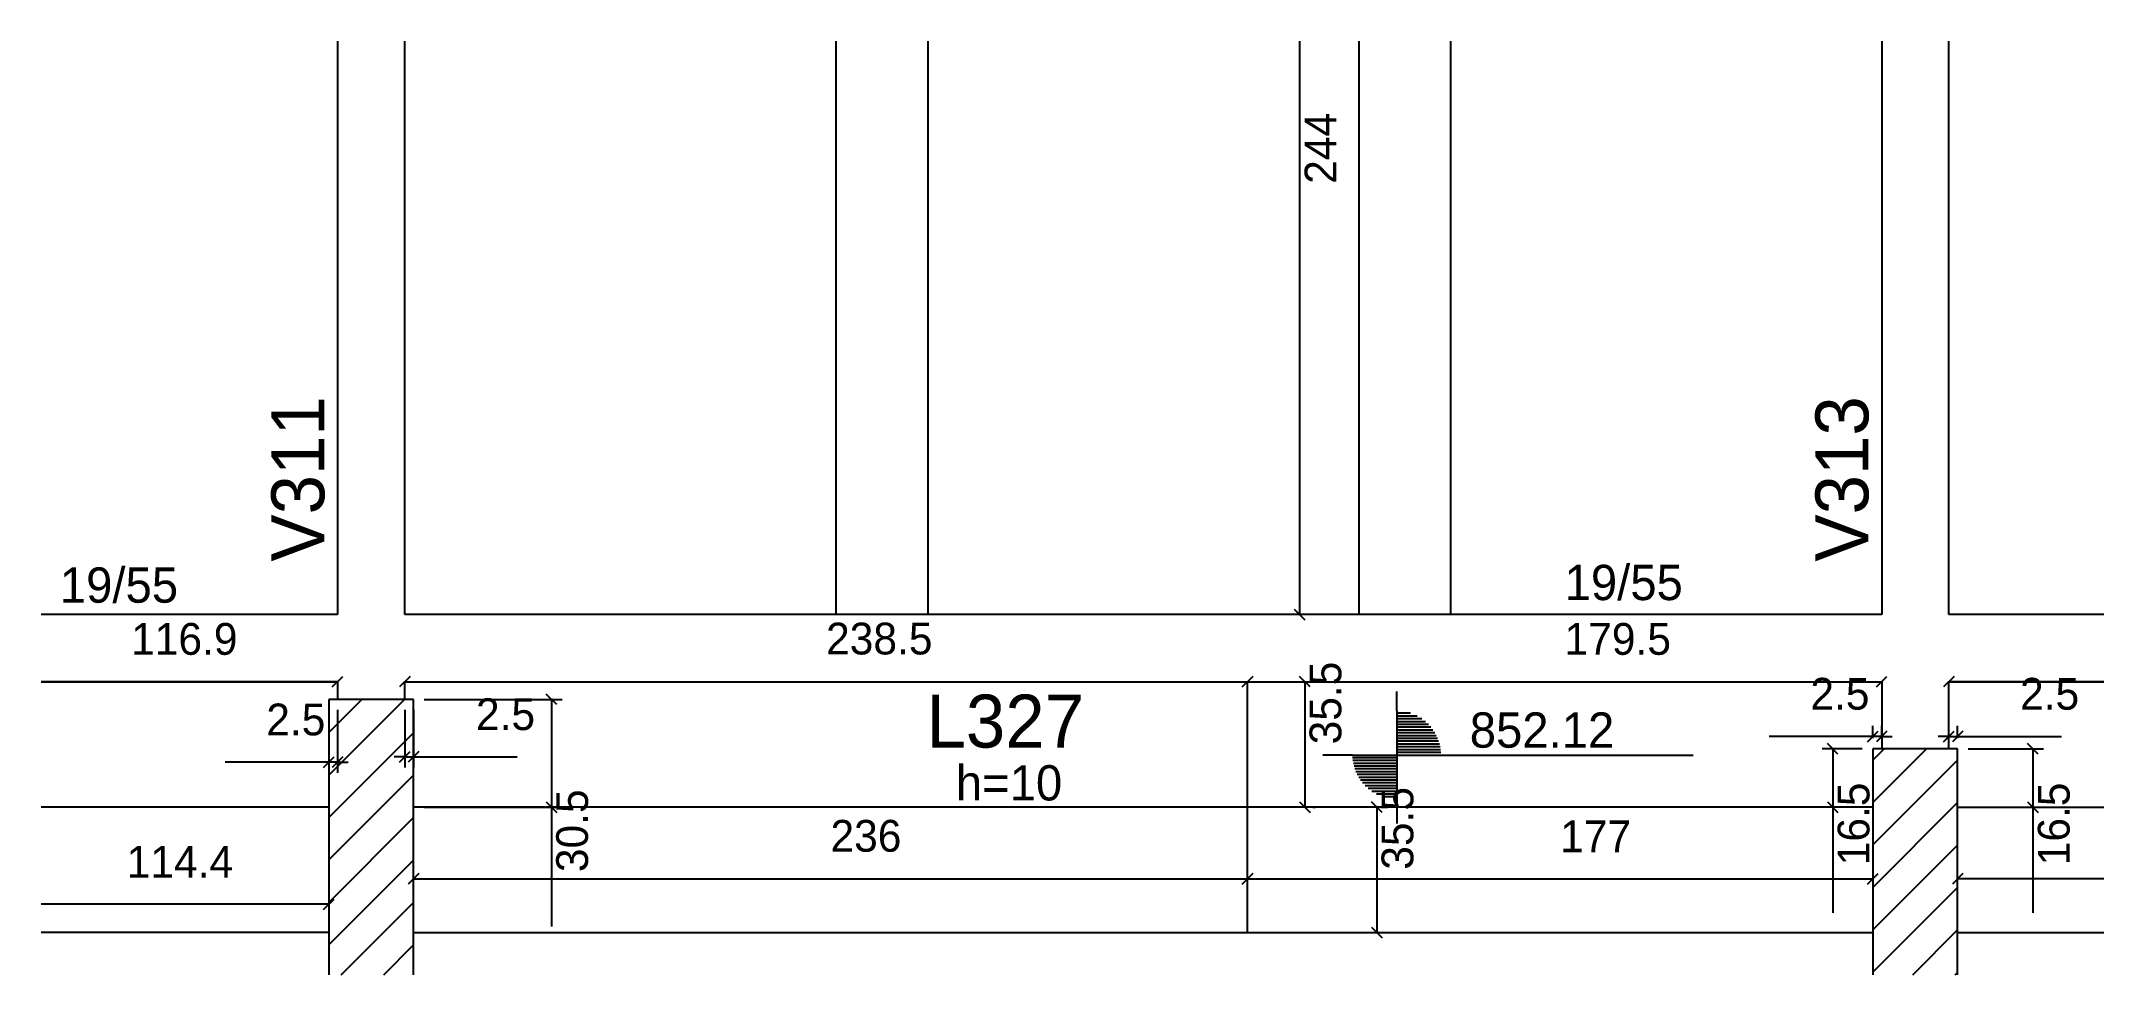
# Model space of a CAD drawing. Header units: metres. Extents: x 3064 to 3648, y 1566 to 1830.
import ezdxf

# ---------------------------------------------------------------- set-up
doc = ezdxf.new("R2010")
doc.units = ezdxf.units.M
for name, color, linetype in [('3', 7, 'Continuous'), ('4', 7, 'Continuous'), ('7', 7, 'Continuous'), ('Painéis', 7, 'Continuous')]:
    doc.layers.add(name, color=color, linetype=linetype)

msp = doc.modelspace()

# ---------------------------------------------------------------- linework, layer by layer
at = {"layer": '3', "color": 3, "lineweight": 25}
for p, q in [((3447.83, 1640.68), (3447.83, 1646.19)), ((3145.57, 1622.51), (3166.99, 1643.94)), ((3145.57, 1634.53), (3154.97, 1643.94)), ((3447.83, 1640.68), (3447.83, 1615.68)), ((3145.57, 1610.49), (3169.57, 1634.49)), ((3447.83, 1640.08), (3451.68, 1640.08)), ((3447.83, 1639.28), (3453.58, 1639.28)), ((3447.83, 1638.49), (3454.9, 1638.49)), ((3447.83, 1637.7), (3455.94, 1637.7)), ((3447.83, 1636.91), (3456.78, 1636.91)), ((3447.83, 1636.11), (3457.49, 1636.11)), ((3447.83, 1635.32), (3458.09, 1635.32)), ((3447.83, 1634.53), (3458.6, 1634.53)), ((3447.83, 1633.73), (3459.03, 1633.73)), ((3447.83, 1632.94), (3459.39, 1632.94)), ((3447.83, 1632.15), (3459.68, 1632.15)), ((3447.83, 1631.36), (3459.92, 1631.36)), ((3447.83, 1630.56), (3460.1, 1630.56)), ((3447.83, 1629.77), (3460.23, 1629.77)), ((3447.83, 1628.98), (3460.33, 1628.98)), ((3582.57, 1614.74), (3597.76, 1629.94)), ((3582.57, 1626.76), (3585.74, 1629.94)), ((3435.33, 1628.18), (3426.9, 1628.18)), ((3435.33, 1628.18), (3460.33, 1628.18)), ((3447.83, 1627.39), (3435.33, 1627.39)), ((3447.83, 1626.6), (3435.43, 1626.6)), ((3447.83, 1625.81), (3435.56, 1625.81)), ((3447.83, 1625.01), (3435.74, 1625.01)), ((3447.83, 1624.22), (3435.97, 1624.22)), ((3447.83, 1623.43), (3436.27, 1623.43)), ((3460.33, 1628.18), (3531.75, 1628.18)), ((3582.57, 1602.72), (3606.57, 1626.72)), ((3145.57, 1598.47), (3169.57, 1622.47)), ((3447.83, 1622.63), (3436.63, 1622.63)), ((3447.83, 1621.84), (3437.06, 1621.84)), ((3447.83, 1621.05), (3437.56, 1621.05)), ((3447.83, 1620.26), (3438.16, 1620.26)), ((3447.83, 1619.46), (3438.87, 1619.46)), ((3447.83, 1618.67), (3439.72, 1618.67)), ((3447.83, 1617.88), (3440.76, 1617.88)), ((3447.83, 1617.08), (3442.08, 1617.08)), ((3447.83, 1616.29), (3443.98, 1616.29)), ((3447.83, 1615.68), (3447.83, 1608.82)), ((3582.57, 1590.7), (3606.57, 1614.7)), ((3145.57, 1586.45), (3169.57, 1610.45)), ((3582.57, 1578.68), (3606.57, 1602.68)), ((3145.57, 1574.43), (3169.57, 1598.43)), ((3582.57, 1566.66), (3606.57, 1590.66)), ((3149.1, 1565.94), (3169.57, 1586.41)), ((3145.57, 1577.94), (3064.21, 1577.94)), ((3169.57, 1577.94), (3582.57, 1577.94)), ((3593.87, 1565.94), (3606.57, 1578.64)), ((3606.57, 1577.94), (3647.92, 1577.94)), ((3161.12, 1565.94), (3169.57, 1574.39)), ((3605.89, 1565.94), (3606.57, 1566.62))]:
    msp.add_line(p, q, dxfattribs=at)
for points in [[(3148.07, 1830.32), (3148.07, 1667.94)], [(3167.07, 1667.94), (3167.07, 1830.32)], [(3585.07, 1830.32), (3585.07, 1667.94)], [(3604.07, 1667.94), (3604.07, 1830.32)], [(3148.07, 1667.94), (3064.21, 1667.94)], [(3585.07, 1667.94), (3167.07, 1667.94)], [(3647.92, 1667.94), (3604.07, 1667.94)], [(3064.21, 1648.94), (3148.07, 1648.94)], [(3148.07, 1648.94), (3148.07, 1643.94)], [(3167.07, 1648.94), (3585.07, 1648.94)], [(3167.07, 1643.94), (3167.07, 1648.94)], [(3585.07, 1648.94), (3585.07, 1629.94)], [(3604.07, 1648.94), (3647.92, 1648.94)], [(3604.07, 1629.94), (3604.07, 1648.94)]]:
    msp.add_lwpolyline(points, dxfattribs=at)
at = {"layer": '7', "color": 7, "lineweight": 25}
for points in [[(3169.57, 1643.94), (3145.57, 1643.94)], [(3145.57, 1643.94), (3145.57, 1565.94)], [(3169.57, 1565.94), (3169.57, 1643.94)], [(3606.57, 1629.94), (3582.57, 1629.94)], [(3582.57, 1629.94), (3582.57, 1565.94)], [(3606.57, 1565.94), (3606.57, 1629.94)]]:
    msp.add_lwpolyline(points, dxfattribs=at)
at = {"layer": 'Painéis', "color": 200, "lineweight": 25}
for p, q in [((3289.08, 1830.32), (3289.08, 1667.94)), ((3315.08, 1830.32), (3315.08, 1667.94)), ((3437.08, 1830.32), (3437.08, 1667.94)), ((3463.08, 1830.32), (3463.08, 1667.94)), ((3405.57, 1577.94), (3405.57, 1648.94)), ((3145.57, 1613.44), (3064.21, 1613.44)), ((3582.57, 1613.44), (3169.57, 1613.44)), ((3606.57, 1613.44), (3647.92, 1613.44))]:
    msp.add_line(p, q, dxfattribs=at)
at = {"layer": 'Painéis', "color": 4, "lineweight": 25}
for p, q in [((3420.33, 1830.32), (3420.33, 1667.94)), ((3148.07, 1648.94), (3064.21, 1648.94)), ((3167.07, 1648.94), (3405.57, 1648.94)), ((3405.57, 1648.94), (3585.07, 1648.94)), ((3421.85, 1648.94), (3421.85, 1613.44)), ((3424.1, 1648.94), (3424.85, 1648.94)), ((3647.92, 1648.94), (3604.07, 1648.94)), ((3145.57, 1640.94), (3145.57, 1623.15)), ((3148.07, 1640.94), (3148.07, 1623.15)), ((3167.07, 1640.94), (3167.07, 1624.64)), ((3169.57, 1640.94), (3169.57, 1624.64)), ((3172.57, 1643.94), (3211.63, 1643.94)), ((3208.63, 1643.94), (3208.63, 1613.44)), ((3582.57, 1632.94), (3582.57, 1636.42)), ((3585.07, 1632.94), (3585.07, 1636.42)), ((3604.07, 1632.94), (3604.07, 1636.42)), ((3606.57, 1632.94), (3606.57, 1636.42)), ((3582.57, 1633.42), (3553.21, 1633.42)), ((3579.57, 1629.94), (3568.21, 1629.94)), ((3571.21, 1629.94), (3571.21, 1613.44)), ((3585.07, 1633.42), (3582.57, 1633.42)), ((3585.07, 1633.42), (3588.07, 1633.42)), ((3604.07, 1633.42), (3601.07, 1633.42)), ((3604.07, 1633.42), (3606.57, 1633.42)), ((3606.57, 1633.42), (3635.92, 1633.42)), ((3609.57, 1629.94), (3630.87, 1629.94)), ((3627.87, 1629.94), (3627.87, 1613.44)), ((3145.57, 1626.15), (3116.21, 1626.15)), ((3148.07, 1626.15), (3145.57, 1626.15)), ((3148.07, 1626.15), (3151.07, 1626.15)), ((3167.07, 1627.64), (3164.07, 1627.64)), ((3167.07, 1627.64), (3169.57, 1627.64)), ((3169.57, 1627.64), (3198.92, 1627.64)), ((3172.57, 1613.44), (3211.63, 1613.44)), ((3208.63, 1613.44), (3208.63, 1579.61)), ((3424.1, 1613.44), (3424.85, 1613.44)), ((3442.23, 1613.44), (3442.23, 1577.94)), ((3443.34, 1613.44), (3445.23, 1613.44)), ((3579.57, 1613.44), (3568.21, 1613.44)), ((3571.21, 1613.44), (3571.21, 1583.47)), ((3609.57, 1613.44), (3630.87, 1613.44)), ((3627.87, 1613.44), (3627.87, 1583.47)), ((3169.57, 1593.1), (3405.57, 1593.1)), ((3405.57, 1593.1), (3582.57, 1593.1)), ((3647.92, 1593.1), (3606.57, 1593.1)), ((3145.57, 1585.89), (3064.21, 1585.89)), ((3443.34, 1577.94), (3445.23, 1577.94))]:
    msp.add_line(p, q, dxfattribs=at)
at = {"layer": 'Painéis', "color": 0, "lineweight": 25}
for p, q in [((3418.83, 1669.44), (3421.83, 1666.44)), ((3146.57, 1647.44), (3149.57, 1650.44)), ((3168.57, 1650.44), (3165.57, 1647.44)), ((3404.07, 1647.44), (3407.07, 1650.44)), ((3407.07, 1650.44), (3404.07, 1647.44)), ((3423.35, 1647.44), (3420.35, 1650.44)), ((3583.57, 1647.44), (3586.57, 1650.44)), ((3605.57, 1650.44), (3602.57, 1647.44)), ((3210.13, 1642.44), (3207.13, 1645.44)), ((3581.07, 1631.92), (3584.07, 1634.92)), ((3586.57, 1634.92), (3583.57, 1631.92)), ((3602.57, 1631.92), (3605.57, 1634.92)), ((3608.07, 1634.92), (3605.07, 1631.92)), ((3165.57, 1626.14), (3168.57, 1629.14)), ((3171.07, 1629.14), (3168.07, 1626.14)), ((3572.71, 1628.44), (3569.71, 1631.44)), ((3629.37, 1628.44), (3626.37, 1631.44)), ((3144.07, 1624.65), (3147.07, 1627.65)), ((3149.57, 1627.65), (3146.57, 1624.65)), ((3207.13, 1614.94), (3210.13, 1611.94)), ((3420.35, 1614.94), (3423.35, 1611.94)), ((3443.73, 1611.94), (3440.73, 1614.94)), ((3569.71, 1614.94), (3572.71, 1611.94)), ((3626.37, 1614.94), (3629.37, 1611.94)), ((3171.07, 1594.6), (3168.07, 1591.6)), ((3404.07, 1591.6), (3407.07, 1594.6)), ((3407.07, 1594.6), (3404.07, 1591.6)), ((3581.07, 1591.6), (3584.07, 1594.6)), ((3608.07, 1594.6), (3605.07, 1591.6)), ((3144.07, 1584.39), (3147.07, 1587.39)), ((3440.73, 1579.44), (3443.73, 1576.44))]:
    msp.add_line(p, q, dxfattribs=at)

# ---------------------------------------------------------------- texts
at = {"layer": '3', "color": 3, "lineweight": 25}
for s, p in [('19/55', (3069.47, 1671.31)), ('19/55', (3495.34, 1672.04)), ('852.12', (3468.49, 1630.25)), ('h=10', (3323.04, 1615.3))]:
    msp.add_text(s, height=10, dxfattribs=at).set_placement(p)
at = {"layer": '4', "color": 4, "lineweight": 25}
for s, p in [('V311', (3144.32, 1682.94)), ('V313', (3581.32, 1682.94))]:
    msp.add_text(s, height=15, rotation=90, dxfattribs=at).set_placement(p)
msp.add_text('L327', height=15, dxfattribs=at).set_placement((3314.73, 1630.28))
at = {"layer": 'Painéis', "color": 240, "lineweight": 25}
for s, p in [('244', (3430.76, 1789.94)), ('35.5', (3432.15, 1631.19)), ('30.5', (3218.94, 1595.02)), ('35.5', (3452.53, 1595.69)), ('16.5', (3581.61, 1596.95)), ('16.5', (3638.27, 1596.95))]:
    msp.add_text(s, height=9, rotation=90, dxfattribs=at).set_placement(p)
for s, p in [('116.9', (3089.63, 1656.56)), ('238.5', (3286.32, 1656.66)), ('179.5', (3495.32, 1656.56)), ('2.5', (3564.89, 1641.02)), ('2.5', (3624.24, 1641.02)), ('2.5', (3127.89, 1633.74)), ('2.5', (3187.24, 1635.24)), ('236', (3287.57, 1600.79)), ('177', (3494.07, 1600.66)), ('114.4', (3088.38, 1593.45))]:
    msp.add_text(s, height=9, dxfattribs=at).set_placement(p)

doc.saveas('drawing.dxf')
